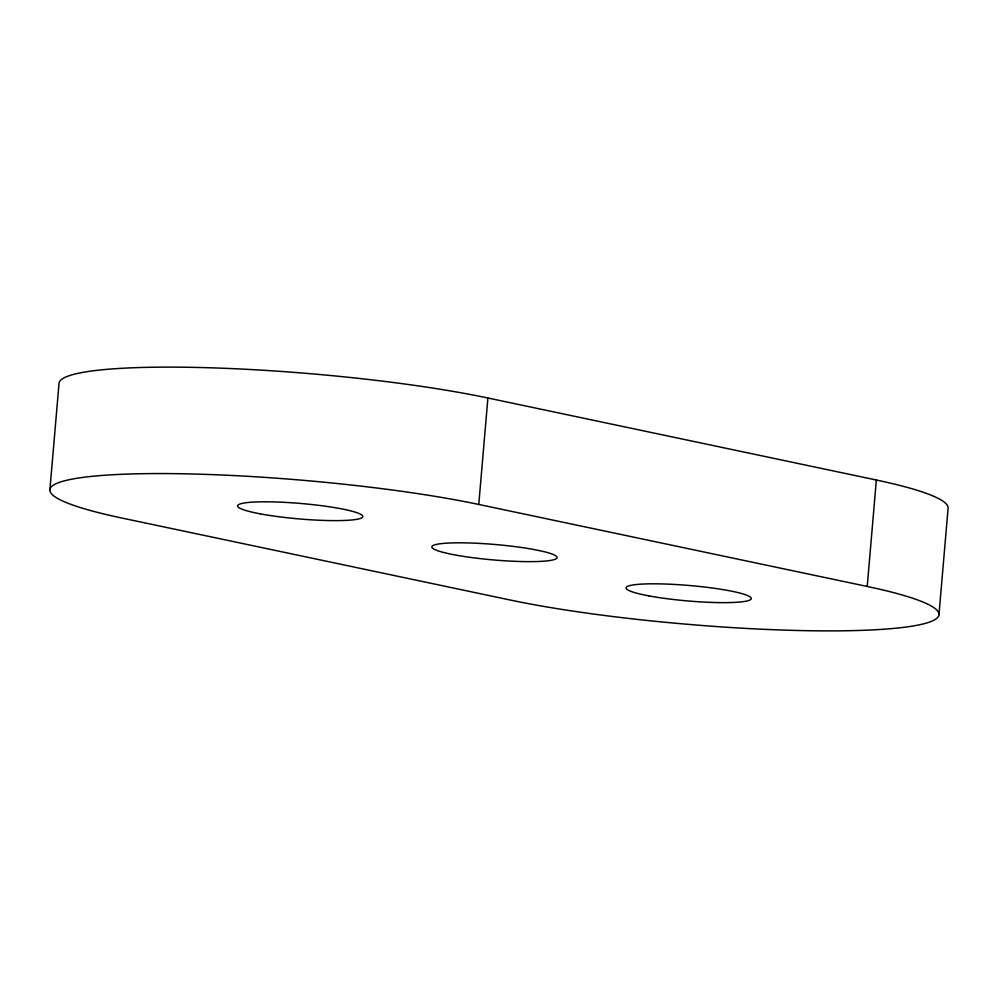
<?xml version="1.0" encoding="UTF-8"?>
<svg xmlns="http://www.w3.org/2000/svg" width="998" height="998" viewBox="0 0 998 998"><rect width="100%" height="100%" fill="white"/><g stroke="black" fill="none" stroke-linecap="round" stroke-linejoin="round"><path stroke-width="1.5" d="M49.9 489.818L59.032 383.357A251.222 31.05 4.9 0 1 215.593 367.963A251.222 31.05 4.9 0 1 487.897 398.002L876.356 480.013A251.222 31.05 4.9 0 1 948.1 508.182L938.968 614.643M478.778 504.452A251.222 31.05 4.9 0 0 124.775 474.175A251.222 31.05 4.9 0 0 121.644 517.987L510.103 599.998A251.222 31.05 4.9 0 0 864.093 630.274A251.222 31.05 4.9 0 0 867.225 586.462L478.778 504.452L487.897 398.002M867.225 586.462L876.356 480.013M539.082 550.534L531.672 549.112A62.812 7.759 4.9 0 0 450.585 542.962A62.812 7.759 4.9 0 0 443.486 552.443L449.799 553.915A62.812 7.759 4.9 0 0 538.296 561.487A62.812 7.759 4.9 0 0 539.082 550.534M648.85 595.881A62.812 7.759 4.9 0 0 750.384 599.736A62.812 7.759 4.9 0 0 666.751 584.08A62.812 7.759 4.9 0 0 648.85 595.881M260.403 513.87A62.812 7.759 4.9 0 0 361.937 517.712A62.812 7.759 4.9 0 0 278.305 502.069A62.812 7.759 4.9 0 0 260.403 513.87"/></g></svg>
